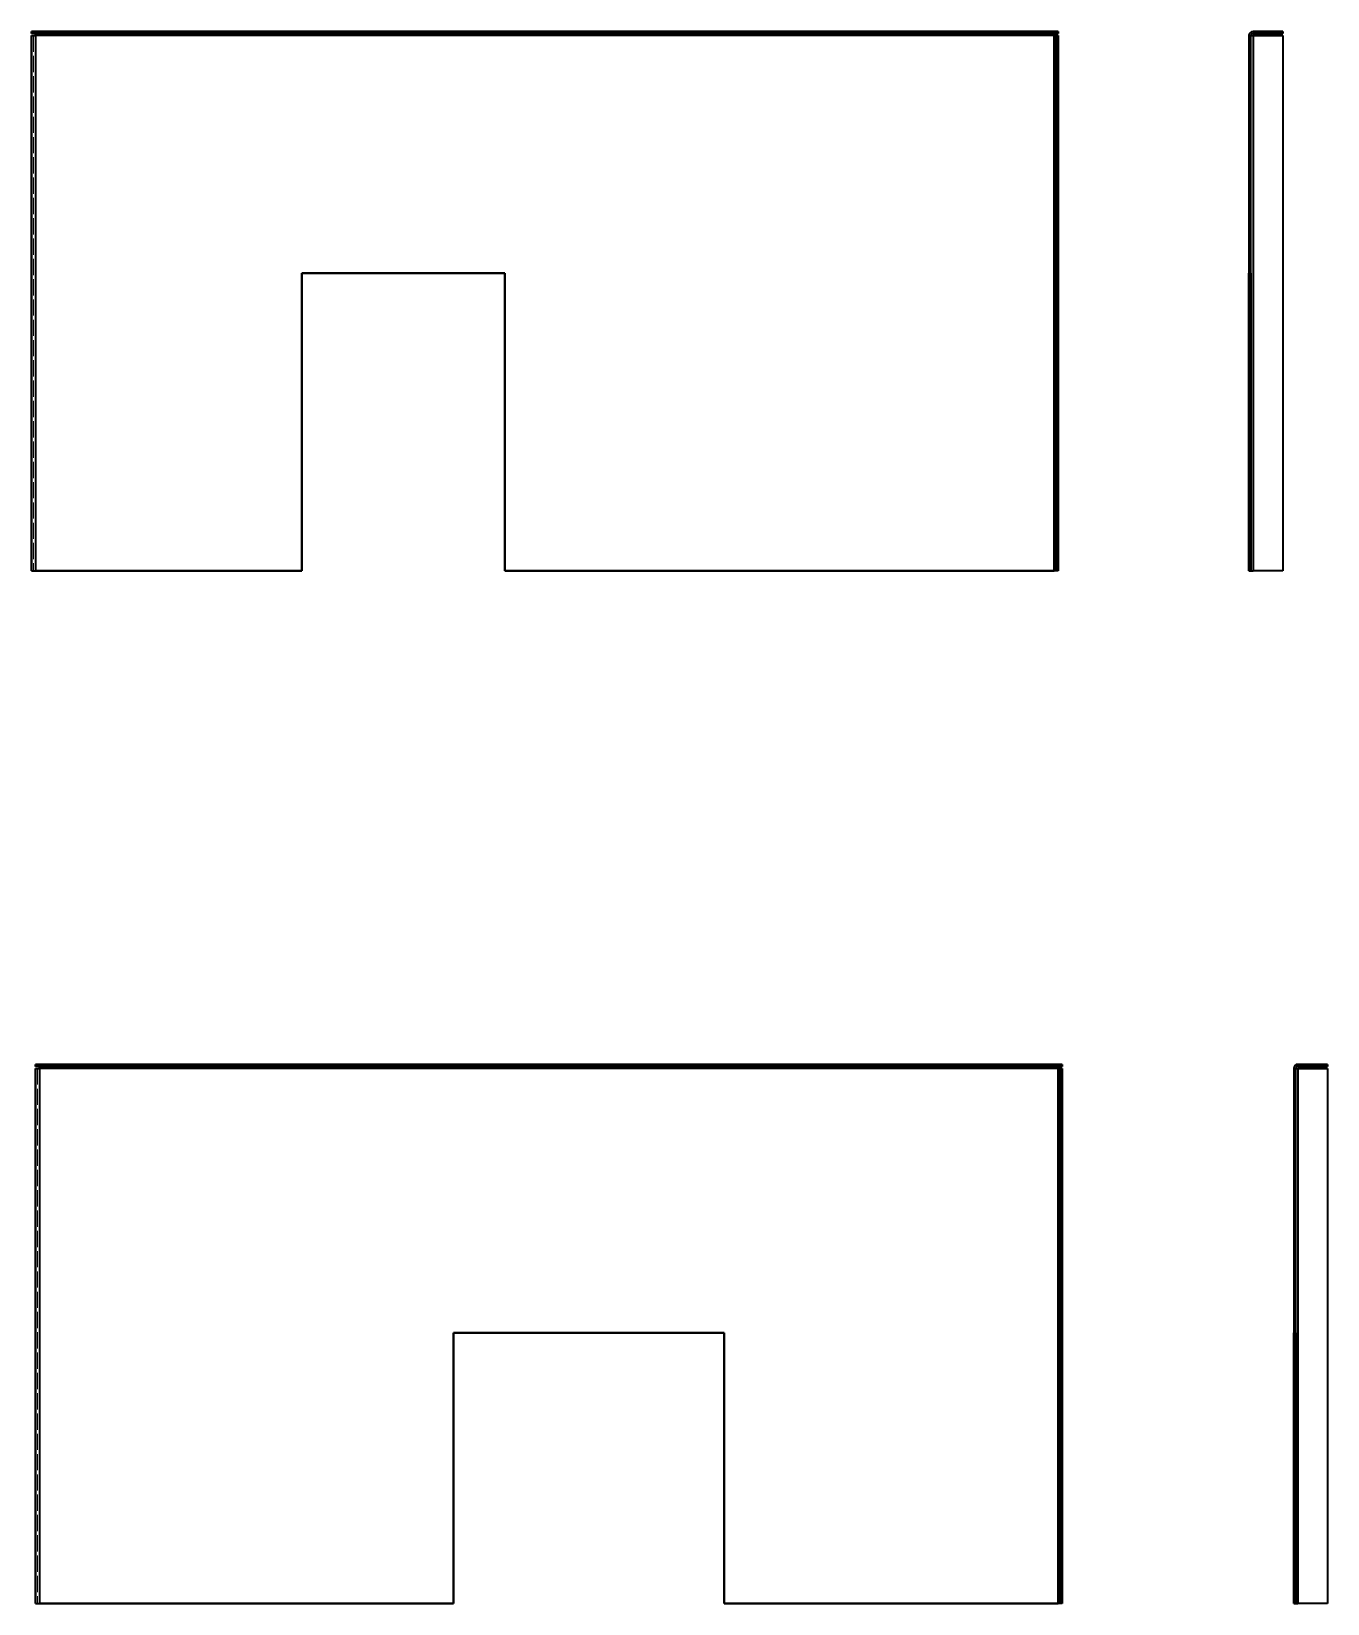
# Model space of a CAD drawing. Header units: millimetres. Extents: x 4 to 6792, y -31 to 4560.
# Drawn here: x 118 to 1076, y 1419 to 2581 of the extents above; entities that cross this region are included whole.
import ezdxf

# ---------------------------------------------------------------- set-up
doc = ezdxf.new("R2010")
doc.units = ezdxf.units.MM
doc.linetypes.add('ACAD_ISO02W100', pattern=[15, 12, -3])
doc.layers.add('Hidden Edges', color=7, linetype='ACAD_ISO02W100', lineweight=35)
doc.layers.add('Visible Edges', color=7, linetype='Continuous', lineweight=50)

msp = doc.modelspace()

# ---------------------------------------------------------------- linework, layer by layer
at = {"layer": 'Hidden Edges', "linetype": 'ACAD_ISO02W100', "lineweight": 18}
for p, q in [((119.4, 2577.6), (119.4, 2182.1)), ((119.4, 2577.6), (119.4, 2182.1)), ((120.9, 2182.1), (120.9, 2577.6)), ((120.9, 2577.6), (873.9, 2577.6)), ((122.5, 1814.3), (122.5, 1418.8)), ((122.5, 1814.3), (122.5, 1418.8)), ((124, 1418.8), (124, 1814.3)), ((124, 1814.3), (877, 1814.3))]:
    msp.add_line(p, q, dxfattribs=at)
at = {"layer": 'Visible Edges', "linetype": 'Continuous', "lineweight": 35}
for p, q in [((117.9, 2579.1), (117.9, 2580.6)), ((117.9, 2580.6), (120.9, 2580.6)), ((117.9, 2580.6), (117.9, 2579.1)), ((876.9, 2580.6), (117.9, 2580.6)), ((120.9, 2579.1), (120.9, 2580.6)), ((120.9, 2577.6), (120.9, 2580.6)), ((120.9, 2580.6), (873.9, 2580.6)), ((873.9, 2580.6), (873.9, 2577.6)), ((873.9, 2579.1), (873.9, 2580.6)), ((873.9, 2580.6), (876.9, 2580.6)), ((876.9, 2580.6), (876.9, 2579.1)), ((876.9, 2580.6), (876.9, 2579.1)), ((1043, 2580.6), (1021, 2580.6)), ((1043, 2580.6), (1021, 2580.6)), ((1043, 2579.1), (1043, 2580.6)), ((1043, 2580.6), (1043, 2579.1)), ((120.9, 2579.1), (117.9, 2579.1)), ((876.9, 2579.1), (117.9, 2579.1)), ((117.9, 2182.1), (117.9, 2577.6)), ((117.9, 2577.6), (120.9, 2577.6)), ((117.9, 2577.6), (117.9, 2182.1)), ((117.9, 2577.6), (119.4, 2577.6)), ((119.4, 2577.6), (120.9, 2577.6)), ((120.9, 2579.1), (120.9, 2577.6)), ((873.9, 2579.1), (120.9, 2579.1)), ((120.9, 2577.6), (120.9, 2182.1)), ((873.9, 2577.6), (120.9, 2577.6)), ((873.9, 2577.6), (873.9, 2579.1)), ((876.9, 2579.1), (873.9, 2579.1)), ((873.9, 2577.6), (873.9, 2182.1)), ((876.9, 2577.6), (873.9, 2577.6)), ((873.9, 2182.1), (873.9, 2577.6)), ((875.4, 2577.6), (873.9, 2577.6)), ((876.9, 2577.6), (875.4, 2577.6)), ((875.4, 2182.1), (875.4, 2577.6)), ((875.4, 2182.1), (875.4, 2577.6)), ((876.9, 2182.1), (876.9, 2577.6)), ((876.9, 2577.6), (876.9, 2182.1)), ((1018, 2577.6), (1018, 2182.1)), ((1018, 2577.6), (1018, 2182.1)), ((1018, 2577.6), (1018, 2577.6)), ((1019, 2577.6), (1021, 2577.6)), ((1019.5, 2182.1), (1019.5, 2577.6)), ((1019.5, 2577.6), (1021, 2577.6)), ((1019.5, 2182.1), (1019.5, 2577.6)), ((1021, 2579.1), (1043, 2579.1)), ((1043, 2579.1), (1021, 2579.1)), ((1021, 2577.6), (1021, 2182.1)), ((1021, 2577.6), (1043, 2577.6)), ((1021, 2577.6), (1043, 2577.6)), ((1043, 2577.6), (1043, 2182.1)), ((1043, 2577.6), (1043, 2182.1)), ((467.9, 2402.1), (317.9, 2402.1)), ((317.9, 2402.1), (317.9, 2182.1)), ((317.9, 2402.1), (467.9, 2402.1)), ((317.9, 2182.1), (317.9, 2402.1)), ((467.9, 2182.1), (467.9, 2402.1)), ((467.9, 2402.1), (467.9, 2182.1)), ((1018, 2402.1), (1018, 2182.1)), ((1018, 2182.1), (1018, 2402.1)), ((1019.5, 2182.1), (1019.5, 2402.1)), ((1019.5, 2402.1), (1019.5, 2182.1)), ((117.9, 2182.1), (120.9, 2182.1)), ((117.9, 2182.1), (119.4, 2182.1)), ((119.4, 2182.1), (120.9, 2182.1)), ((120.9, 2182.1), (317.9, 2182.1)), ((317.9, 2182.1), (120.9, 2182.1)), ((467.9, 2182.1), (873.9, 2182.1)), ((873.9, 2182.1), (467.9, 2182.1)), ((876.9, 2182.1), (873.9, 2182.1)), ((875.4, 2182.1), (873.9, 2182.1)), ((876.9, 2182.1), (875.4, 2182.1)), ((1018, 2182.1), (1019.5, 2182.1)), ((1018, 2182.1), (1021, 2182.1)), ((1019.5, 2182.1), (1018, 2182.1)), ((1018, 2182.1), (1019.5, 2182.1)), ((1019.5, 2182.1), (1021, 2182.1)), ((1043, 2182.1), (1021, 2182.1)), ((1043, 2182.1), (1021, 2182.1)), ((121, 1815.8), (121, 1817.3)), ((121, 1817.3), (124, 1817.3)), ((121, 1817.3), (121, 1815.8)), ((880, 1817.3), (121, 1817.3)), ((124, 1815.8), (121, 1815.8)), ((880, 1815.8), (121, 1815.8)), ((121, 1418.8), (121, 1814.3)), ((121, 1814.3), (124, 1814.3)), ((121, 1814.3), (121, 1418.8)), ((121, 1814.3), (122.5, 1814.3)), ((122.5, 1814.3), (124, 1814.3)), ((124, 1815.8), (124, 1817.3)), ((124, 1814.3), (124, 1817.3)), ((124, 1817.3), (877, 1817.3)), ((124, 1815.8), (124, 1814.3)), ((877, 1815.8), (124, 1815.8)), ((124, 1814.3), (124, 1418.8)), ((877, 1814.3), (124, 1814.3)), ((877, 1817.3), (877, 1814.3)), ((877, 1815.8), (877, 1817.3)), ((877, 1817.3), (880, 1817.3)), ((877, 1814.3), (877, 1815.8)), ((880, 1815.8), (877, 1815.8)), ((877, 1814.3), (877, 1418.8)), ((880, 1814.3), (877, 1814.3)), ((877, 1418.8), (877, 1814.3)), ((878.5, 1814.3), (877, 1814.3)), ((880, 1814.3), (878.5, 1814.3)), ((878.5, 1418.8), (878.5, 1814.3)), ((878.5, 1418.8), (878.5, 1814.3)), ((880, 1817.3), (880, 1815.8)), ((880, 1817.3), (880, 1815.8)), ((880, 1418.8), (880, 1814.3)), ((880, 1814.3), (880, 1418.8)), ((1051.1, 1814.3), (1051.1, 1418.8)), ((1051.1, 1814.3), (1051.1, 1418.8)), ((1051.1, 1814.3), (1051.2, 1814.3)), ((1052.2, 1814.3), (1054.1, 1814.3)), ((1052.6, 1418.8), (1052.6, 1814.3)), ((1052.6, 1814.3), (1054.1, 1814.3)), ((1052.6, 1418.8), (1052.6, 1814.3)), ((1076.1, 1817.3), (1054.1, 1817.3)), ((1076.1, 1817.3), (1054.1, 1817.3)), ((1054.1, 1815.8), (1076.1, 1815.8)), ((1076.1, 1815.8), (1054.1, 1815.8)), ((1054.1, 1814.3), (1054.1, 1418.8)), ((1054.1, 1814.3), (1076.1, 1814.3)), ((1054.1, 1814.3), (1076.1, 1814.3)), ((1076.1, 1815.8), (1076.1, 1817.3)), ((1076.1, 1817.3), (1076.1, 1815.8)), ((1076.1, 1814.3), (1076.1, 1418.8)), ((1076.1, 1814.3), (1076.1, 1418.8)), ((630, 1618.8), (430, 1618.8)), ((430, 1618.8), (430, 1418.8)), ((430, 1618.8), (630, 1618.8)), ((430, 1418.8), (430, 1618.8)), ((630, 1418.8), (630, 1618.8)), ((630, 1618.8), (630, 1418.8)), ((1051.1, 1618.8), (1051.1, 1418.8)), ((1051.1, 1418.8), (1051.1, 1618.8)), ((1052.6, 1418.8), (1052.6, 1618.8)), ((1052.6, 1618.8), (1052.6, 1418.8)), ((121, 1418.8), (124, 1418.8)), ((121, 1418.8), (122.5, 1418.8)), ((122.5, 1418.8), (124, 1418.8)), ((124, 1418.8), (430, 1418.8)), ((430, 1418.8), (124, 1418.8)), ((630, 1418.8), (877, 1418.8)), ((877, 1418.8), (630, 1418.8)), ((880, 1418.8), (877, 1418.8)), ((878.5, 1418.8), (877, 1418.8)), ((880, 1418.8), (878.5, 1418.8)), ((1051.1, 1418.8), (1052.6, 1418.8)), ((1051.1, 1418.8), (1054.1, 1418.8)), ((1052.6, 1418.8), (1051.1, 1418.8)), ((1051.1, 1418.8), (1052.6, 1418.8)), ((1052.6, 1418.8), (1054.1, 1418.8)), ((1076.1, 1418.8), (1054.1, 1418.8)), ((1076.1, 1418.8), (1054.1, 1418.8))]:
    msp.add_line(p, q, dxfattribs=at)
for centre, radius in [((1021, 2577.6), 3), ((1021, 2577.6), 3), ((1021, 2577.6), 1.5), ((1021, 2577.6), 1.5), ((1054.1, 1814.3), 3), ((1054.1, 1814.3), 3), ((1054.1, 1814.3), 1.5), ((1054.1, 1814.3), 1.5)]:
    msp.add_arc(centre, radius, 90, 180, dxfattribs=at)

doc.saveas('drawing.dxf')
